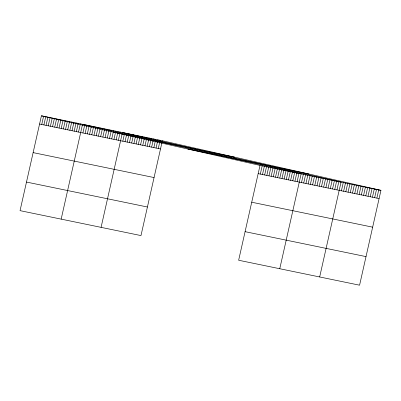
<?xml version="1.0" encoding="UTF-8"?>
<svg xmlns="http://www.w3.org/2000/svg" width="401" height="401" viewBox="0 0 401 401"><rect width="100%" height="100%" fill="white"/><g stroke="black" fill="none" stroke-linecap="round" stroke-linejoin="round"><path stroke-width="0.6" d="M162.355 140.751L41.423 115.804L20.05 210.645L140.982 235.587L162.355 140.751L380.95 190.355L359.577 285.196L238.645 260.249L260.018 165.412L380.95 190.355M41.734 124.48L43.589 116.25M43.894 124.927L45.749 116.701M46.06 125.373L47.914 117.147M48.225 125.819L50.08 117.593M50.391 126.265L52.245 118.039M52.551 126.711L54.406 118.485M54.716 127.157L56.571 118.932M56.882 127.603L58.736 119.378M59.047 128.049L60.897 119.824M61.208 128.495L63.062 120.27M63.373 128.942L65.228 120.716M65.538 129.393L67.393 121.162M67.699 129.839L69.553 121.608M69.864 130.285L71.719 122.054M72.03 130.731L73.884 122.5M74.195 131.177L76.05 122.947M76.355 131.623L78.21 123.393M78.521 132.069L80.375 123.839M61.168 219.126L82.541 124.285L301.136 173.894L279.763 268.73M82.902 132.972L84.756 124.746M85.122 133.428L86.972 125.202M87.338 133.889L89.192 125.658M89.553 134.345L91.408 126.114M91.769 134.801L93.623 126.571M93.989 135.257L95.844 127.032M96.205 135.713L98.06 127.488M98.42 136.175L100.275 127.944M100.641 136.631L102.496 128.4M102.856 137.087L104.711 128.861M105.072 137.543L106.927 129.317M107.293 138.004L109.147 129.774M109.508 138.46L111.363 130.23M111.724 138.916L113.578 130.686M113.944 139.373L115.799 131.147M116.16 139.829L118.014 131.603M118.375 140.29L120.23 132.059M101.077 227.357L122.45 132.515L341.04 182.124L319.667 276.961M122.811 141.202L124.666 132.977M125.027 141.658L126.881 133.433M127.247 142.119L129.097 133.889M129.463 142.576L131.317 134.345M131.678 143.032L133.533 134.806M133.894 143.488L135.749 135.262M136.114 143.949L137.969 135.718M138.33 144.405L140.185 136.175M140.545 144.861L142.4 136.631M142.766 145.317L144.621 137.092M144.982 145.774L146.836 137.548M147.197 146.235L149.052 138.004M149.418 146.691L151.272 138.46M151.633 147.147L153.488 138.921M153.849 147.603L155.703 139.378M156.069 148.064L157.924 139.834M158.285 148.52L160.139 140.29M260.324 174.089L262.179 165.859M262.49 174.535L264.344 166.305M264.655 174.981L266.51 166.751M266.82 175.427L268.675 167.197M268.981 175.874L270.835 167.643M271.146 176.32L273.001 168.089M273.312 176.766L275.166 168.535M275.477 177.212L277.332 168.986M277.637 177.658L279.492 169.433M279.803 178.104L281.657 169.879M281.968 178.55L283.823 170.325M284.134 178.996L285.988 170.771M286.294 179.442L288.149 171.217M288.459 179.889L290.314 171.663M290.625 180.335L292.479 172.109M292.79 180.781L294.64 172.555M294.951 181.227L296.805 173.001M297.116 181.678L298.971 173.448M301.497 182.58L303.351 174.35M303.712 183.036L305.567 174.806M305.933 183.493L307.788 175.267M308.148 183.949L310.003 175.723M310.364 184.41L312.219 176.179M312.585 184.866L314.439 176.635M314.8 185.322L316.655 177.097M317.016 185.778L318.87 177.553M319.236 186.239L321.086 178.009M321.452 186.696L323.306 178.465M323.667 187.152L325.522 178.926M325.883 187.608L327.737 179.382M328.103 188.069L329.958 179.838M330.319 188.525L332.173 180.295M332.534 188.981L334.389 180.751M334.755 189.437L336.609 181.212M336.97 189.894L338.825 181.668M341.406 190.811L343.261 182.58M343.622 191.267L345.477 183.041M345.837 191.723L347.692 183.498M348.058 192.184L349.913 183.954M350.273 192.64L352.128 184.41M352.489 193.097L354.344 184.866M354.71 193.553L356.564 185.327M356.925 194.009L358.78 185.783M359.141 194.47L360.995 186.239M361.361 194.926L363.211 186.696M363.577 195.382L365.431 187.157M365.792 195.838L367.647 187.613M368.008 196.3L369.862 188.069M370.228 196.756L372.083 188.525M372.444 197.212L374.298 188.986M374.659 197.668L376.514 189.442M376.88 198.129L378.734 189.899M113.558 132.175L234.49 157.117M187.879 149.042L308.815 173.984M39.569 124.034L160.5 148.977M258.164 173.643L379.095 198.585M33.128 152.616L154.059 177.558M251.723 202.224L372.654 227.166M26.491 182.064L147.423 207.006M245.086 231.668L366.018 256.615M41.423 115.804L260.018 165.412"/></g></svg>
